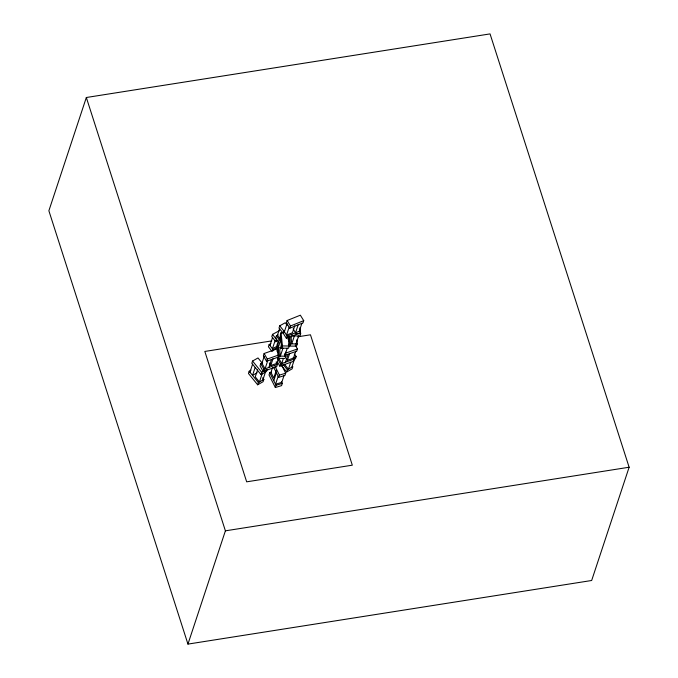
<?xml version="1.0" encoding="UTF-8"?>
<svg xmlns="http://www.w3.org/2000/svg" width="678" height="678" viewBox="0 0 678 678"><rect width="100%" height="100%" fill="white"/><g stroke="black" fill="none" stroke-linecap="round" stroke-linejoin="round"><path stroke-width="1.02" d="M86.335 97.505L48.875 210.765L187.95 644.1L591.665 580.495L629.125 467.235L490.05 33.9L86.335 97.505L225.401 530.832L187.95 644.1M250.996 370.196L249.182 371.23L248.436 373.468L257.657 384.79L263.106 381.689L263.852 379.46L262.53 377.841M261.945 362.806L257.996 357.95L252.547 361.052L251.809 363.289L261.022 374.612L266.479 371.51L267.217 369.273L261.759 372.375L261.022 374.612M249.953 372.188L252.58 364.239M255.174 367.425L252.547 375.375L257.089 372.79M257.572 369.925L255.267 376.883L259.42 381.977L262.047 374.027M262.7 362.993L260.767 363.679L260.021 365.917L263.166 371.468L276.7 366.645L277.438 364.408L276.09 362.027M278.556 350.263L277.666 348.678L264.132 353.501L263.395 355.738L266.53 361.289L278.133 357.153M264.208 356.323L261.903 363.272L265.047 368.832L267.674 360.882M270.92 343.593L269.158 344.534L268.42 346.772L271.861 351.204M279.582 330.576L272.522 334.356L271.785 336.585L275.802 341.754L277.565 340.814M269.912 345.5L272.539 337.559M257.657 384.79L258.394 382.553L263.852 379.46M263.166 371.468L263.903 369.239L260.767 363.679M266.53 361.289L267.276 359.052L264.132 353.501M278.192 334.974L276.361 335.991L275.624 338.229L278.878 342.297M287.175 325.194L285.218 322.762L279.726 325.813L278.989 328.05L282.896 332.923M275.048 340.788L272.42 348.738L277.972 345.763M279.692 328.466L277.395 335.424L279.734 338.347M262.827 380.036L265.454 372.086M272.683 351.196L273.175 349.704L277.582 347.339M275.802 341.754L276.539 339.525L272.522 334.356M268.852 367.468L271.48 359.526M283.972 332.72L281.039 332.695L280.302 334.924L281.701 348.178L288.523 348.246L289.26 346.017L288.294 336.839M278.819 357.408L276.844 363.366L270.759 365.544L273.056 358.586M277.794 343.992L280.421 336.042M277.666 348.678L276.921 350.907L277.819 352.501M271.556 372.18L269.768 372.722L269.03 374.959L275.336 387.519L281.573 385.629L282.311 383.392L281.412 381.595M287.116 320.524L286.379 322.762L289.769 328.22L302.998 322.889L303.736 320.652L300.346 315.194L287.116 320.524L290.506 325.982L289.769 328.22M280.811 339.771L278.183 347.721L281.107 347.746M272.581 367.4L270.937 372.366L273.776 378.019L276.404 370.078M284.387 331.728L287.014 323.787M281.692 344.212L279.717 350.179L280.345 356.136L282.972 348.187M278.327 358.357L279.065 356.128L277.675 342.873L276.938 345.11L278.327 358.357L285.15 358.433L285.896 356.196L285.463 352.119M281.701 348.178L282.438 345.941L281.039 332.695M289.133 327.194L286.506 335.144L292.455 332.745L294.761 325.787M287.141 336.169L283.751 330.711L283.006 332.94L286.404 338.398L287.141 336.169L300.371 330.839L299.405 329.279M273.768 380.697L276.404 372.747M288.099 339.432L288.836 337.195M293.201 357.535L294.091 359.12L293.354 361.357L279.828 366.179L280.565 363.942L277.421 358.391M283.345 358.569L281.709 363.535L278.565 357.984M287.243 348.238L284.616 356.179L284.404 354.196M278.175 376.282L275.548 384.231L281.785 382.333L284.082 375.383M292.108 334.924L291.125 337.898L291.752 343.865L294.379 335.915M275.336 387.519L276.082 385.29L269.768 372.722M281.175 364.239L285.684 373.214L284.938 375.451L278.709 377.341L279.446 375.104L274.937 366.128M296.862 339.848L297.295 343.924L296.557 346.161L289.735 346.085L290.472 343.848L289.718 336.712M285.514 362.179L288.142 354.238M298.159 324.838L295.532 332.788L293.108 328.889M295.803 351.128L293.506 358.077L287.413 360.247L289.718 353.297M299.252 331.288L301.88 323.338M286.667 371.976L287.404 369.739L292.854 366.645L292.116 368.874L286.667 371.976L281.395 365.51M296.015 343.907L298.642 335.966M300.371 330.839L299.634 333.067L286.404 338.398M290.726 362.205L288.43 369.163L284.277 364.069M300.015 327.627L300.659 333.737L299.922 335.974L293.099 335.907M295.218 344.975L297.464 348.941L296.727 351.17L285.124 355.306M291.837 367.222L294.464 359.281M294.252 354.035L296.227 356.459L295.481 358.696L293.667 359.73M293.498 358.009L296.227 356.459M288.362 344.382L290.192 343.365M290.506 325.982L303.736 320.652M288.523 345.449L290.455 344.763M267.276 359.052L278.87 354.916M284.896 353.416L297.464 348.941M263.903 369.239L277.438 364.408M280.565 363.942L294.091 359.12M279.446 375.104L285.684 373.214M276.082 385.29L282.311 383.392M271.768 340.898L204.824 351.441L246.673 481.829L352.314 465.184L310.465 334.796L297.913 336.78M225.401 530.832L629.125 467.235M295.786 333.686L300.659 333.737M290.472 343.848L297.295 343.924M282.438 345.941L289.26 346.017M279.065 356.128L285.896 356.196M282.794 364.086L287.404 369.739M252.547 361.052L261.759 372.375M249.182 371.23L258.394 382.553M279.726 325.813L284.285 331.5M276.361 335.991L279.616 340.059M269.158 344.534L273.175 349.704M286.438 358.518L287.413 360.247M277.132 361.416L279.828 366.179M269.285 362.933L270.759 365.544M273.751 367.468L278.709 377.341M288.769 336.915L289.735 346.085"/></g></svg>
